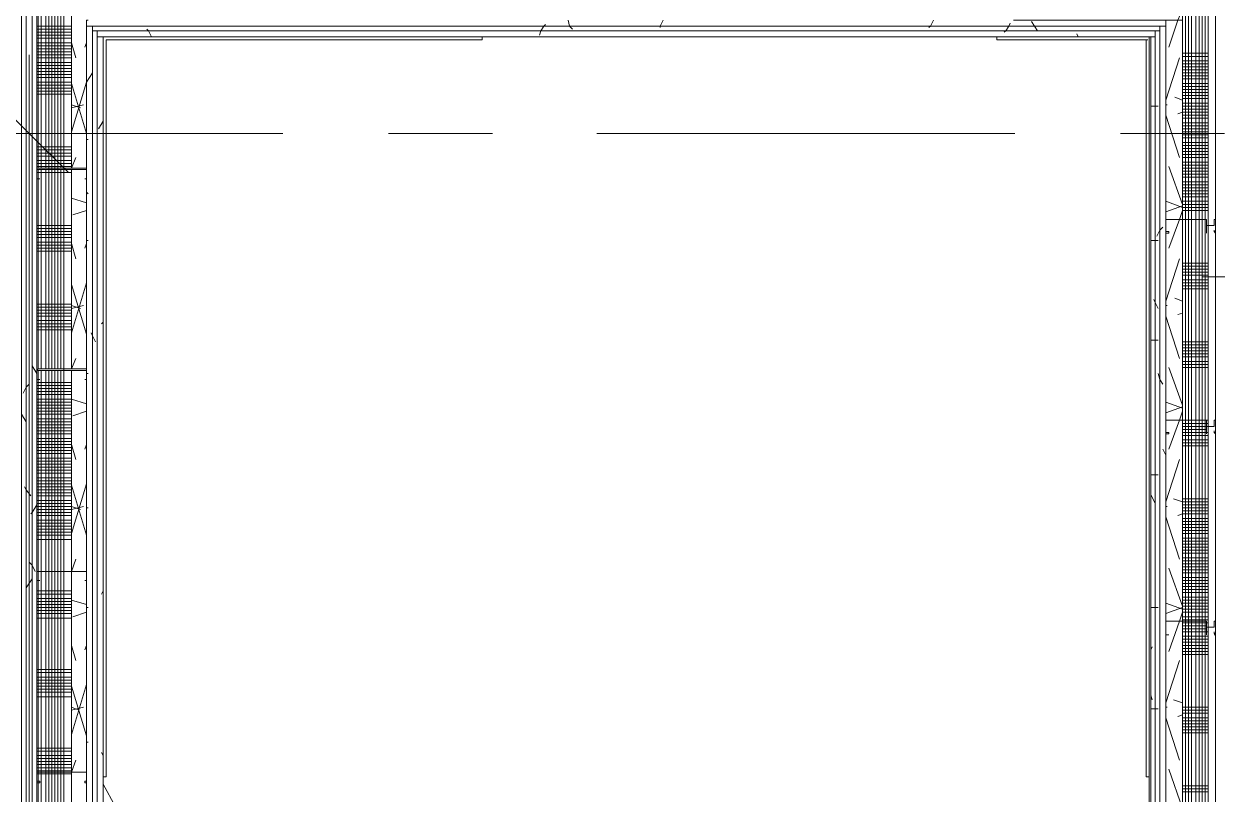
# Model space of a CAD drawing. Header units: metres. Extents: x -2 to 237, y -8 to 52.
# Drawn here: x 29.14 to 32.766, y 31.021 to 33.36 of the extents above; entities that cross this region are included whole.
import ezdxf

# ---------------------------------------------------------------- set-up
doc = ezdxf.new("R2010")
doc.units = ezdxf.units.M
doc.layers.add('HVAC - Ductos', color=5, linetype='Continuous', lineweight=0)
doc.layers.add('PDF2_Geometry', color=7, linetype='Continuous', lineweight=0, true_color=0xaaaaaa)

msp = doc.modelspace()

# ---------------------------------------------------------------- linework, layer by layer
at = {"layer": 'HVAC - Ductos', "lineweight": 0}
for points in [[(29.1564, 27.9778), (29.1564, 33.2659)], [(29.0371, 33.1466), (29.1564, 33.0274), (29.2756, 32.9081)], [(28.9179, 33.0274), (29.1564, 33.0274), (29.3948, 33.0274)], [(32.7199, 32.5917), (36.632, 32.5917), (37.8244, 32.5917)]]:
    msp.add_lwpolyline(points, dxfattribs=at)
at = {"layer": 'PDF2_Geometry', "lineweight": 0}
for points in [[(32.7612, 25.1161), (32.7612, 33.3209), (32.7612, 33.385), (32.7612, 33.5227), (32.7612, 33.5364), (32.7612, 33.5685), (29.1334, 33.5685), (29.1334, 33.3209), (29.1334, 24.8684)], [(29.1472, 24.9142), (29.1472, 33.3209), (29.1472, 33.5364), (29.1472, 33.5547), (32.7612, 33.5547), (35.9302, 33.5547), (35.9302, 33.5364), (35.7789, 33.5364), (35.2011, 33.5364), (34.5911, 33.5364), (33.9811, 33.5364), (33.3711, 33.5364), (33.9811, 33.5364), (34.5911, 33.5364), (35.2011, 33.5364), (35.7789, 33.5364), (35.8798, 33.5364), (35.9302, 33.5364), (35.9302, 23.5521)], [(32.7474, 33.5364), (29.1656, 33.5364), (29.1656, 33.5227), (32.7612, 33.5227), (32.7612, 33.5364), (32.7612, 33.5547), (29.1472, 33.5547), (29.1472, 33.5364), (32.7474, 33.5364), (29.1656, 33.5364), (29.1656, 33.5227), (29.1656, 33.3209), (29.1656, 24.9142)], [(32.6603, 24.2584), (32.6603, 24.8684), (32.6603, 24.9142), (32.7383, 24.9142), (32.7612, 24.9142), (32.7383, 24.9142), (32.7383, 24.9647), (32.7383, 25.1161), (32.7383, 33.3209), (32.7383, 33.4218), (32.7383, 33.5227), (32.7612, 33.5227), (32.7383, 33.5227), (29.1793, 33.5227), (29.1793, 33.4218), (29.1793, 33.3209), (29.1793, 24.9142)], [(29.1793, 24.9142), (29.1793, 33.4218), (29.2848, 33.4218), (29.2848, 32.9219)], [(32.7383, 24.9647), (32.7383, 33.4218), (32.6603, 33.4218), (32.6603, 32.766), (32.6603, 32.156), (32.6603, 31.546), (32.6603, 30.936)], [(29.2848, 33.3713), (29.2848, 33.3209), (29.2848, 32.9219), (29.2848, 33.3713)], [(32.6098, 33.3713), (32.6098, 33.353), (29.3306, 33.353), (29.3306, 33.3713)], [(29.3306, 33.3713), (29.3306, 24.9647)], [(29.3352, 33.3713), (29.3306, 33.3713), (29.3306, 33.353), (29.3306, 33.3209), (29.3306, 25.0701), (29.3306, 24.9647), (29.3306, 25.0701), (29.349, 25.0701), (29.3811, 25.0701), (30.1287, 25.0701), (30.6652, 25.0701)], [(31.4174, 24.8684), (31.4174, 23.5521), (31.4357, 23.5521), (31.4357, 24.8684), (31.4357, 24.8821), (31.4357, 24.9005), (31.4357, 24.9142), (30.6652, 24.9142), (30.6652, 24.9647), (30.6652, 25.0701), (32.6098, 25.0701), (32.6603, 25.0701), (32.6098, 25.0701), (32.6098, 25.0839), (32.6098, 25.1161), (32.6098, 33.3209), (32.6098, 33.353), (32.6098, 33.3713), (32.1466, 33.3713)], [(32.6603, 27.2761), (32.6603, 27.8861), (32.6603, 28.4961), (32.6603, 29.1061), (32.6603, 29.7161), (32.6603, 30.326), (32.6603, 30.936), (32.6603, 31.546), (32.6603, 32.156), (32.6603, 32.766), (32.6603, 33.3713), (32.6098, 33.3713), (32.6098, 25.0701)], [(32.6603, 30.936), (32.6603, 31.546), (32.6603, 32.156), (32.6603, 32.766), (32.6603, 33.3209), (32.6603, 33.3713)], [(29.349, 25.0839), (29.349, 33.3209), (29.349, 33.3392), (29.349, 33.353), (32.5915, 33.353), (32.5915, 33.3392), (32.5915, 33.3209), (32.5915, 25.1161)], [(29.3628, 25.0977), (29.3628, 33.3209), (29.3628, 33.3392), (32.5777, 33.3392), (32.5777, 33.3209), (32.5777, 25.1161)], [(29.3811, 25.1161), (29.3811, 33.3209), (32.5594, 33.3209), (32.5594, 25.1161)], [(32.0961, 33.3209), (30.5323, 33.3209), (29.3811, 33.3209), (29.3811, 25.1161), (30.1287, 25.1161), (30.1287, 24.8684), (30.6652, 24.8684), (30.6652, 25.1161), (32.564, 25.1161), (32.564, 33.3209), (29.3811, 33.3209), (30.5323, 33.3209), (29.3811, 33.3209), (30.5323, 33.3209), (29.4819, 33.3209), (30.5323, 33.3209), (30.5323, 33.3163), (30.5323, 33.3209)], [(29.3811, 33.3209), (29.3811, 31.0736), (29.3811, 33.3209)], [(29.3811, 33.3209), (29.3811, 31.0736), (29.3811, 33.3209)], [(29.3811, 33.3209), (29.3811, 31.0736), (29.3811, 33.3209)], [(29.3811, 33.3209), (29.3811, 31.0736), (29.3811, 33.3209)], [(29.3811, 33.3209), (29.3811, 25.1161), (29.3811, 33.3209)], [(29.3811, 33.3209), (32.564, 33.3209), (29.3811, 33.3209)], [(32.0961, 33.3209), (32.5594, 33.3209), (32.0961, 33.3209)], [(32.0961, 33.3209), (32.5594, 33.3209), (32.0961, 33.3209)], [(32.5594, 31.0736), (32.5594, 33.3209), (32.5594, 31.0736)], [(32.5594, 31.0736), (32.5594, 33.3209), (32.5594, 31.0736)], [(32.5502, 33.3117), (32.5502, 31.0736)], [(32.5502, 33.3117), (32.5502, 31.0736)], [(29.9268, 33.0274), (28.6564, 33.0274)], [(30.5643, 33.0274), (30.2479, 33.0274)], [(32.1512, 33.0274), (30.8808, 33.0274)], [(32.7886, 33.0274), (32.4722, 33.0274)], [(29.2848, 32.3119), (29.2848, 32.9173)], [(29.2848, 26.2076), (29.2848, 26.8176), (29.2848, 27.4275), (29.2848, 28.0375), (29.2848, 28.6474), (29.2848, 29.2574), (29.2848, 29.8674), (29.2848, 30.4774), (29.2848, 31.0873), (29.2848, 31.6973), (29.2848, 32.3073)], [(32.7566, 31.5047), (32.7612, 31.5047)], [(29.5691, 30.7067), (29.3811, 31.0507)]]:
    msp.add_lwpolyline(points, dxfattribs=at)
for points in [[(29.1334, 33.5547), (29.1334, 24.8684), (29.1472, 24.8684), (29.1472, 33.5547)], [(29.1656, 24.8821), (29.1656, 33.5364), (29.1472, 33.5364), (29.1472, 24.8821)], [(29.1656, 33.5227), (29.1656, 24.9005), (29.1793, 24.9005), (29.1793, 33.5227)], [(32.7612, 24.9142), (32.7612, 33.385), (32.7612, 33.5227), (32.7383, 33.5227), (32.7383, 24.9142)], [(29.349, 25.0701), (29.349, 33.353), (29.3306, 33.353), (29.3306, 25.0701)], [(32.5915, 33.353), (29.349, 33.353), (29.349, 33.3392), (32.5915, 33.3392)], [(29.3628, 25.0839), (29.3628, 33.3392), (29.349, 33.3392), (29.349, 25.0839)], [(32.5777, 33.3392), (29.3628, 33.3392), (29.3628, 33.3209), (32.5777, 33.3209)], [(29.3811, 25.0977), (29.3811, 33.3209), (29.3628, 33.3209), (29.3628, 25.0977)], [(30.5323, 33.3117), (30.5323, 33.3163), (30.5323, 33.3117), (29.3902, 33.3117), (30.5323, 33.3117), (30.5323, 33.3163), (30.5323, 33.3209), (29.3811, 33.3209), (30.5323, 33.3209), (30.5323, 33.3163), (30.5323, 33.3117), (29.3902, 33.3117)], [(32.0961, 33.3209), (32.0961, 33.3163), (32.0961, 33.3117), (32.0961, 33.3163), (32.0961, 33.3209), (32.5089, 33.3209)], [(32.5548, 33.3117), (32.0961, 33.3117), (32.0961, 33.3163), (32.0961, 33.3209), (32.5594, 33.3209), (32.0961, 33.3209), (32.0961, 33.3163), (32.0961, 33.3117), (32.5502, 33.3117), (32.0961, 33.3117)], [(32.5594, 31.0736), (32.5548, 31.0736), (32.5502, 31.0736), (32.5548, 31.0736), (32.5594, 31.0736), (32.5594, 33.3209)], [(32.5594, 31.0736), (32.5548, 31.0736), (32.5502, 31.0736), (32.5548, 31.0736), (32.5594, 31.0736), (32.5594, 33.3209)], [(32.564, 33.3209), (32.5594, 33.3209), (32.5594, 25.1161), (32.564, 25.1161), (32.564, 33.3209), (32.564, 25.1161), (32.5777, 25.1161), (32.5777, 33.3209)], [(32.5777, 33.3392), (32.5777, 25.0977), (32.5915, 25.0977), (32.5915, 33.3392)], [(32.5915, 33.353), (32.5915, 25.0839), (32.6098, 25.0839), (32.6098, 33.353)], [(29.3902, 33.3117), (29.3902, 31.0736)], [(29.3902, 33.3117), (29.3902, 31.0736)], [(32.5502, 31.0736), (32.5502, 33.3117)], [(29.3306, 32.8898), (29.3306, 32.9173), (29.3306, 32.9219), (29.1839, 32.9219), (29.1793, 32.9219), (29.1793, 32.9173), (29.1793, 32.8898), (29.1885, 32.8898), (29.1793, 32.8898), (29.1793, 32.9173), (29.1839, 32.9173), (29.3306, 32.9173), (29.3306, 32.8898), (29.326, 32.8898)], [(29.2848, 32.3119), (29.2848, 32.9173)], [(32.7337, 32.7246), (32.7337, 32.7476), (32.7566, 32.7476), (32.7566, 32.766), (32.7612, 32.766), (32.7612, 32.7292), (32.7566, 32.7292), (32.7566, 32.7338), (32.7566, 32.7292), (32.7612, 32.7246), (32.7612, 32.7292), (32.7612, 32.766), (32.7566, 32.766), (32.7566, 32.7476), (32.7337, 32.7476), (32.7337, 32.766), (32.6098, 32.766), (32.6098, 32.7292), (32.6098, 32.7246), (32.619, 32.7246), (32.619, 32.7292), (32.6098, 32.7292), (32.6098, 32.766), (32.7337, 32.766)], [(29.3306, 32.2798), (29.3306, 32.3073), (29.3306, 32.3119), (29.1839, 32.3119), (29.1793, 32.3073), (29.1793, 32.2798), (29.1885, 32.2798), (29.1793, 32.2798), (29.1793, 32.3073), (29.1839, 32.3073), (29.3306, 32.3073), (29.3306, 32.2798), (29.326, 32.2798)], [(29.2848, 26.2076), (29.2848, 26.8176), (29.2848, 27.4275), (29.2848, 28.0375), (29.2848, 28.6474), (29.2848, 29.2574), (29.2848, 29.8674), (29.2848, 30.4774), (29.2848, 31.0873), (29.2848, 31.6973), (29.2848, 32.3073), (29.2848, 31.6973), (29.2848, 31.0873), (29.2848, 30.4774), (29.2848, 29.8674), (29.2848, 29.2574), (29.2848, 28.6474), (29.2848, 28.0375), (29.2848, 27.4275), (29.2848, 26.8176)], [(32.7337, 32.1146), (32.7337, 32.1376), (32.7566, 32.1376), (32.7566, 32.156), (32.7612, 32.156), (32.7612, 32.1192), (32.7566, 32.1192), (32.7566, 32.1238), (32.7566, 32.1192), (32.7612, 32.1146), (32.7612, 32.1192), (32.7612, 32.156), (32.7566, 32.156), (32.7566, 32.1376), (32.7337, 32.1376), (32.7337, 32.156), (32.6098, 32.156), (32.6098, 32.1192), (32.6098, 32.1146), (32.619, 32.1146), (32.619, 32.1192), (32.6098, 32.1192), (32.6098, 32.156), (32.7337, 32.156)], [(29.3306, 31.6698), (29.3306, 31.6973), (29.1839, 31.6973), (29.1793, 31.6973), (29.1793, 31.6698), (29.1885, 31.6698), (29.1793, 31.6698), (29.1793, 31.6973), (29.1839, 31.6973), (29.3306, 31.6973), (29.3306, 31.6698), (29.326, 31.6698)], [(32.7337, 31.5047), (32.7337, 31.5276), (32.7566, 31.5276), (32.7566, 31.546), (32.7612, 31.546), (32.7612, 31.5093), (32.7612, 31.5047), (32.7566, 31.5093), (32.7566, 31.5139), (32.7566, 31.5093), (32.7612, 31.5047), (32.7612, 31.5093), (32.7612, 31.546), (32.7566, 31.546), (32.7566, 31.5276), (32.7337, 31.5276), (32.7337, 31.546), (32.6098, 31.546), (32.6098, 31.5093), (32.6098, 31.5047), (32.619, 31.5047), (32.6098, 31.5047), (32.6098, 31.5093), (32.6098, 31.546), (32.7337, 31.546)], [(29.3306, 31.0553), (29.3306, 31.0873), (29.1839, 31.0873), (29.1793, 31.0873), (29.1793, 31.0553), (29.1885, 31.0553), (29.1885, 31.0599), (29.1793, 31.0599), (29.1793, 31.0873), (29.1839, 31.0873), (29.3306, 31.0873), (29.3306, 31.0599), (29.326, 31.0599), (29.326, 31.0553)], [(29.3811, 31.0736), (29.3856, 31.0736), (29.3902, 31.0736), (29.3856, 31.0736), (29.3902, 31.0736), (29.3856, 31.0736)]]:
    msp.add_lwpolyline(points, close=True, dxfattribs=at)
at = {"layer": 'PDF2_Geometry', "color": 254, "lineweight": 0, "true_color": 0xd4d4d4}
for points in [[(29.1839, 32.9219), (29.1839, 33.4218), (29.1839, 33.5181)], [(29.1931, 32.9219), (29.1931, 33.4218), (29.1931, 33.5181)], [(29.2068, 32.9219), (29.2068, 33.4218), (29.2068, 33.5181)], [(29.2159, 32.3119), (29.2159, 32.9219), (29.2159, 33.4218), (29.2159, 33.5181)], [(29.2251, 32.3119), (29.2251, 32.9219), (29.2251, 33.4218), (29.2251, 33.5181)], [(29.2343, 32.3119), (29.2343, 32.9219), (29.2343, 33.4218), (29.2343, 33.5227)], [(29.2435, 32.3119), (29.2435, 32.9219), (29.2435, 33.4218), (29.2435, 33.5227)], [(29.2527, 32.9219), (29.2527, 33.4218), (29.2527, 33.5181)], [(29.2619, 32.9219), (29.2619, 33.4218), (29.2619, 33.5181)], [(32.6695, 24.9647), (32.6695, 26.1617), (32.6695, 33.4218), (32.6695, 33.5227)], [(32.6786, 24.9647), (32.6786, 26.1617), (32.6786, 33.4218), (32.6786, 33.5227)], [(32.6878, 27.2761), (32.6878, 27.8861), (32.6878, 28.4961), (32.6878, 29.1061), (32.6878, 29.7161), (32.6878, 30.326), (32.6878, 30.936), (32.6878, 31.546), (32.6878, 32.156), (32.6878, 32.766), (32.6878, 33.4218), (32.6878, 33.5227)], [(32.7015, 27.2761), (32.7015, 27.8861), (32.7015, 28.4961), (32.7015, 29.1061), (32.7015, 29.7161), (32.7015, 30.326), (32.7015, 30.936), (32.7015, 31.546), (32.7015, 32.156), (32.7015, 32.766), (32.7015, 33.4218), (32.7015, 33.5227)], [(32.7107, 27.2761), (32.7107, 27.8861), (32.7107, 28.4961), (32.7107, 29.1061), (32.7107, 29.7161), (32.7107, 30.326), (32.7107, 30.936), (32.7107, 31.546), (32.7107, 32.156), (32.7107, 32.766), (32.7107, 33.4218), (32.7107, 33.5227)], [(32.7199, 27.2761), (32.7199, 27.8861), (32.7199, 28.4961), (32.7199, 29.1061), (32.7199, 29.7161), (32.7199, 30.326), (32.7199, 30.936), (32.7199, 31.546), (32.7199, 32.156), (32.7199, 32.766), (32.7199, 33.4218), (32.7199, 33.5227)], [(32.7291, 27.2761), (32.7291, 27.8861), (32.7291, 28.4961), (32.7291, 29.1061), (32.7291, 29.7161), (32.7291, 30.326), (32.7291, 30.936), (32.7291, 31.546), (32.7291, 32.156), (32.7291, 32.766), (32.7291, 33.4218), (32.7291, 33.5227)], [(29.2848, 33.353), (29.1793, 33.353)], [(29.2848, 33.3438), (29.1793, 33.3438)], [(29.2848, 33.3346), (29.1793, 33.3346)], [(29.2848, 33.3254), (29.1793, 33.3254)], [(29.2848, 33.3163), (29.1793, 33.3163)], [(29.2848, 33.3025), (29.1793, 33.3025)], [(29.2848, 33.2933), (29.1793, 33.2933)], [(29.2848, 33.2842), (29.1793, 33.2842)], [(29.2848, 33.275), (29.1793, 33.275)], [(29.2848, 33.2659), (29.1793, 33.2659)], [(29.2848, 33.2567), (29.1793, 33.2567)], [(32.6603, 33.2613), (32.7383, 33.2613)], [(32.6603, 33.2475), (32.7383, 33.2475)], [(29.2848, 33.2429), (29.1793, 33.2429)], [(29.2848, 33.2337), (29.1793, 33.2337)], [(29.2848, 33.2245), (29.1793, 33.2245)], [(29.2848, 33.2154), (29.1793, 33.2154)], [(32.6603, 33.2383), (32.7383, 33.2383)], [(32.6603, 33.2291), (32.7383, 33.2291)], [(32.6603, 33.2199), (32.7383, 33.2199)], [(32.6603, 33.2108), (32.7383, 33.2108)], [(29.2848, 33.2062), (29.1793, 33.2062)], [(29.2848, 33.1971), (29.1793, 33.1971)], [(29.2848, 33.1833), (29.1793, 33.1833)], [(29.2848, 33.1741), (29.1793, 33.1741)], [(32.6603, 33.2016), (32.7383, 33.2016)], [(32.6603, 33.1925), (32.7383, 33.1925)], [(32.6603, 33.1787), (32.7383, 33.1787)], [(29.2848, 33.165), (29.1793, 33.165)], [(29.2848, 33.1558), (29.1793, 33.1558)], [(32.6603, 33.1695), (32.7383, 33.1695)], [(32.6603, 33.1604), (32.7383, 33.1604)], [(32.6603, 33.1512), (32.7383, 33.1512)], [(32.6603, 33.142), (32.7383, 33.142)], [(32.6603, 33.1328), (32.7383, 33.1328)], [(32.6603, 33.1191), (32.7383, 33.1191)], [(32.6603, 33.1099), (32.7383, 33.1099)], [(32.6603, 33.1007), (32.7383, 33.1007)], [(32.6603, 33.0916), (32.7383, 33.0916)], [(32.6603, 33.0824), (32.7383, 33.0824)], [(32.6603, 33.0732), (32.7383, 33.0732)], [(32.6603, 33.0594), (32.7383, 33.0594)], [(32.6603, 33.0502), (32.7383, 33.0502)], [(32.6603, 33.0411), (32.7383, 33.0411)], [(32.6603, 33.0319), (32.7383, 33.0319)], [(32.6603, 33.0228), (32.7383, 33.0228)], [(32.6603, 33.0136), (32.7383, 33.0136)], [(32.6603, 32.9998), (32.7383, 32.9998)], [(29.2848, 32.9861), (29.1793, 32.9861)], [(29.2848, 32.9769), (29.1793, 32.9769)], [(29.2848, 32.9677), (29.1793, 32.9677)], [(29.2848, 32.9585), (29.1793, 32.9585)], [(32.6603, 32.9907), (32.7383, 32.9907)], [(32.6603, 32.9815), (32.7383, 32.9815)], [(32.6603, 32.9723), (32.7383, 32.9723)], [(32.6603, 32.9631), (32.7383, 32.9631)], [(29.2848, 32.9448), (29.1793, 32.9448)], [(29.2848, 32.9356), (29.1793, 32.9356)], [(29.2848, 32.9265), (29.1793, 32.9265)], [(32.6603, 32.954), (32.7383, 32.954)], [(32.6603, 32.9402), (32.7383, 32.9402)], [(32.6603, 32.931), (32.7383, 32.931)], [(32.6603, 32.9219), (32.7383, 32.9219)], [(29.2848, 32.9173), (29.1793, 32.9173)], [(29.2848, 32.9081), (29.1793, 32.9081)], [(29.1839, 32.3119), (29.1839, 32.9173)], [(29.1931, 32.3119), (29.1931, 32.9173)], [(29.2068, 32.3119), (29.2068, 32.9173)], [(29.2527, 32.3119), (29.2527, 32.9173)], [(29.2619, 26.2076), (29.2619, 26.8176), (29.2619, 27.4275), (29.2619, 28.0375), (29.2619, 28.6474), (29.2619, 29.2574), (29.2619, 29.8674), (29.2619, 30.4774), (29.2619, 31.0873), (29.2619, 31.6973), (29.2619, 32.3073), (29.2619, 32.9173)], [(32.6603, 32.9127), (32.7383, 32.9127)], [(32.6603, 32.9035), (32.7383, 32.9035)], [(32.6603, 32.8943), (32.7383, 32.8943)], [(32.6603, 32.8806), (32.7383, 32.8806)], [(32.6603, 32.8714), (32.7383, 32.8714)], [(32.6603, 32.8622), (32.7383, 32.8622)], [(32.6603, 32.8531), (32.7383, 32.8531)], [(32.6603, 32.8439), (32.7383, 32.8439)], [(32.6603, 32.8347), (32.7383, 32.8347)], [(32.6603, 32.821), (32.7383, 32.821)], [(32.6603, 32.8118), (32.7383, 32.8118)], [(32.6603, 32.8026), (32.7383, 32.8026)], [(32.6603, 32.7934), (32.7383, 32.7934)], [(29.2848, 32.7476), (29.1793, 32.7476)], [(29.2848, 32.7384), (29.1793, 32.7384)], [(29.2848, 32.7292), (29.1793, 32.7292)], [(29.2848, 32.7201), (29.1793, 32.7201)], [(29.2848, 32.7109), (29.1793, 32.7109)], [(29.2848, 32.6971), (29.1793, 32.6971)], [(29.2848, 32.688), (29.1793, 32.688)], [(29.2848, 32.6788), (29.1793, 32.6788)], [(29.2848, 32.6696), (29.1793, 32.6696)], [(32.6603, 32.6329), (32.7383, 32.6329)], [(32.6603, 32.6237), (32.7383, 32.6237)], [(32.6603, 32.6146), (32.7383, 32.6146)], [(32.6603, 32.6054), (32.7383, 32.6054)], [(32.6603, 32.5963), (32.7383, 32.5963)], [(32.6603, 32.5825), (32.7383, 32.5825)], [(32.6603, 32.5733), (32.7383, 32.5733)], [(32.6603, 32.5641), (32.7383, 32.5641)], [(32.6603, 32.5549), (32.7383, 32.5549)], [(29.2848, 32.5091), (29.1793, 32.5091)], [(29.2848, 32.4999), (29.1793, 32.4999)], [(29.2848, 32.4908), (29.1793, 32.4908)], [(29.2848, 32.4816), (29.1793, 32.4816)], [(29.2848, 32.4724), (29.1793, 32.4724)], [(29.2848, 32.4586), (29.1793, 32.4586)], [(29.2848, 32.4494), (29.1793, 32.4494)], [(29.2848, 32.4403), (29.1793, 32.4403)], [(29.2848, 32.4311), (29.1793, 32.4311)], [(32.6603, 32.3944), (32.7383, 32.3944)], [(32.6603, 32.3852), (32.7383, 32.3852)], [(32.6603, 32.3761), (32.7383, 32.3761)], [(32.6603, 32.3669), (32.7383, 32.3669)], [(32.6603, 32.3577), (32.7383, 32.3577)], [(32.6603, 32.3486), (32.7383, 32.3486)], [(29.1839, 26.2076), (29.1839, 26.8176), (29.1839, 27.4275), (29.1839, 28.0375), (29.1839, 28.6474), (29.1839, 29.2574), (29.1839, 29.8674), (29.1839, 30.4774), (29.1839, 31.0873), (29.1839, 31.6973), (29.1839, 32.3073)], [(29.1931, 26.2076), (29.1931, 26.8176), (29.1931, 27.4275), (29.1931, 28.0375), (29.1931, 28.6474), (29.1931, 29.2574), (29.1931, 29.8674), (29.1931, 30.4774), (29.1931, 31.0873), (29.1931, 31.6973), (29.1931, 32.3073)], [(29.2068, 26.2076), (29.2068, 26.8176), (29.2068, 27.4275), (29.2068, 28.0375), (29.2068, 28.6474), (29.2068, 29.2574), (29.2068, 29.8674), (29.2068, 30.4774), (29.2068, 31.0873), (29.2068, 31.6973), (29.2068, 32.3073)], [(29.2159, 25.5976), (29.2159, 26.1617), (29.2159, 26.2076), (29.2159, 26.8176), (29.2159, 27.4275), (29.2159, 28.0375), (29.2159, 28.6474), (29.2159, 29.2574), (29.2159, 29.8674), (29.2159, 30.4774), (29.2159, 31.0873), (29.2159, 31.6973), (29.2159, 32.3073)], [(29.2251, 25.5976), (29.2251, 26.1617), (29.2251, 26.2076), (29.2251, 26.8176), (29.2251, 27.4275), (29.2251, 28.0375), (29.2251, 28.6474), (29.2251, 29.2574), (29.2251, 29.8674), (29.2251, 30.4774), (29.2251, 31.0873), (29.2251, 31.6973), (29.2251, 32.3073)], [(29.2343, 25.5976), (29.2343, 26.1617), (29.2343, 26.2076), (29.2343, 26.8176), (29.2343, 27.4275), (29.2343, 28.0375), (29.2343, 28.6474), (29.2343, 29.2574), (29.2343, 29.8674), (29.2343, 30.4774), (29.2343, 31.0873), (29.2343, 31.6973), (29.2343, 32.3073)], [(29.2435, 25.5976), (29.2435, 26.1617), (29.2435, 26.2076), (29.2435, 26.8176), (29.2435, 27.4275), (29.2435, 28.0375), (29.2435, 28.6474), (29.2435, 29.2574), (29.2435, 29.8674), (29.2435, 30.4774), (29.2435, 31.0873), (29.2435, 31.6973), (29.2435, 32.3073)], [(29.2527, 26.2076), (29.2527, 26.8176), (29.2527, 27.4275), (29.2527, 28.0375), (29.2527, 28.6474), (29.2527, 29.2574), (29.2527, 29.8674), (29.2527, 30.4774), (29.2527, 31.0873), (29.2527, 31.6973), (29.2527, 32.3073)], [(32.6603, 32.3349), (32.7383, 32.3349)], [(32.6603, 32.3257), (32.7383, 32.3257)], [(32.6603, 32.3165), (32.7383, 32.3165)], [(29.2848, 32.2706), (29.1793, 32.2706)], [(29.2848, 32.2615), (29.1793, 32.2615)], [(29.2848, 32.2523), (29.1793, 32.2523)], [(29.2848, 32.2431), (29.1793, 32.2431)], [(29.2848, 32.2339), (29.1793, 32.2339)], [(29.2848, 32.2202), (29.1793, 32.2202)], [(29.2848, 32.211), (29.1793, 32.211)], [(29.2848, 32.2018), (29.1793, 32.2018)], [(29.2848, 32.1926), (29.1793, 32.1926)], [(29.2848, 32.1835), (29.1793, 32.1835)], [(29.2848, 32.1743), (29.1793, 32.1743)], [(29.2848, 32.1606), (29.1793, 32.1606)], [(29.2848, 32.1514), (29.1793, 32.1514)], [(29.2848, 32.1422), (29.1793, 32.1422)], [(29.2848, 32.133), (29.1793, 32.133)], [(29.2848, 32.1238), (29.1793, 32.1238)], [(32.6603, 32.156), (32.7383, 32.156)], [(32.6603, 32.1468), (32.7383, 32.1468)], [(32.6603, 32.1376), (32.7337, 32.1376)], [(32.6603, 32.1284), (32.7337, 32.1284)], [(29.2848, 32.1146), (29.1793, 32.1146)], [(29.2848, 32.1009), (29.1793, 32.1009)], [(29.2848, 32.0918), (29.1793, 32.0918)], [(32.6603, 32.1192), (32.7383, 32.1192)], [(32.6603, 32.1101), (32.7383, 32.1101)], [(32.6603, 32.0963), (32.7383, 32.0963)], [(32.6603, 32.0872), (32.7383, 32.0872)], [(29.2848, 32.0826), (29.1793, 32.0826)], [(29.2848, 32.0734), (29.1793, 32.0734)], [(29.2848, 32.0643), (29.1793, 32.0643)], [(29.2848, 32.0551), (29.1793, 32.0551)], [(32.6603, 32.078), (32.7383, 32.078)], [(29.2848, 32.0413), (29.1793, 32.0413)], [(29.2848, 32.0321), (29.1793, 32.0321)], [(29.2848, 32.0229), (29.1793, 32.0229)], [(29.2848, 32.0138), (29.1793, 32.0138)], [(29.2848, 32.0046), (29.1793, 32.0046)], [(29.2848, 31.9955), (29.1793, 31.9955)], [(29.2848, 31.9817), (29.1793, 31.9817)], [(29.2848, 31.9725), (29.1793, 31.9725)], [(29.2848, 31.9633), (29.1793, 31.9633)], [(29.2848, 31.9541), (29.1793, 31.9541)], [(29.2848, 31.945), (29.1793, 31.945)], [(29.2848, 31.9358), (29.1793, 31.9358)], [(29.2848, 31.9266), (29.1793, 31.9266)], [(29.2848, 31.9129), (29.1793, 31.9129)], [(32.6603, 31.9083), (32.7383, 31.9083)], [(29.2848, 31.9037), (29.1793, 31.9037)], [(29.2848, 31.8946), (29.1793, 31.8946)], [(29.2848, 31.8854), (29.1793, 31.8854)], [(29.2848, 31.8762), (29.1793, 31.8762)], [(32.6603, 31.8991), (32.7383, 31.8991)], [(32.6603, 31.89), (32.7383, 31.89)], [(32.6603, 31.8808), (32.7383, 31.8808)], [(32.6603, 31.8716), (32.7383, 31.8716)], [(29.2848, 31.867), (29.1793, 31.867)], [(29.2848, 31.8532), (29.1793, 31.8532)], [(29.2848, 31.8441), (29.1793, 31.8441)], [(29.2848, 31.8349), (29.1793, 31.8349)], [(32.6603, 31.8578), (32.7383, 31.8578)], [(32.6603, 31.8487), (32.7383, 31.8487)], [(32.6603, 31.8395), (32.7383, 31.8395)], [(29.2848, 31.8258), (29.1793, 31.8258)], [(29.2848, 31.8166), (29.1793, 31.8166)], [(29.2848, 31.8074), (29.1793, 31.8074)], [(32.6603, 31.8303), (32.7383, 31.8303)], [(32.6603, 31.8212), (32.7383, 31.8212)], [(32.6603, 31.812), (32.7383, 31.812)], [(32.6603, 31.7982), (32.7383, 31.7982)], [(32.6603, 31.7891), (32.7383, 31.7891)], [(32.6603, 31.7799), (32.7383, 31.7799)], [(32.6603, 31.7707), (32.7383, 31.7707)], [(32.6603, 31.7615), (32.7383, 31.7615)], [(32.6603, 31.7524), (32.7383, 31.7524)], [(32.6603, 31.7386), (32.7383, 31.7386)], [(32.6603, 31.7294), (32.7383, 31.7294)], [(32.6603, 31.7203), (32.7383, 31.7203)], [(32.6603, 31.7111), (32.7383, 31.7111)], [(32.6603, 31.7019), (32.7383, 31.7019)], [(32.6603, 31.6927), (32.7383, 31.6927)], [(32.6603, 31.679), (32.7383, 31.679)], [(32.6603, 31.6698), (32.7383, 31.6698)], [(32.6603, 31.6607), (32.7383, 31.6607)], [(32.6603, 31.6515), (32.7383, 31.6515)], [(29.2848, 31.6377), (29.1793, 31.6377)], [(29.2848, 31.6285), (29.1793, 31.6285)], [(29.2848, 31.6148), (29.1793, 31.6148)], [(32.6603, 31.6423), (32.7383, 31.6423)], [(32.6603, 31.6331), (32.7383, 31.6331)], [(32.6603, 31.6194), (32.7383, 31.6194)], [(29.2848, 31.6056), (29.1793, 31.6056)], [(29.2848, 31.5964), (29.1793, 31.5964)], [(29.2848, 31.5873), (29.1793, 31.5873)], [(29.2848, 31.5781), (29.1793, 31.5781)], [(32.6603, 31.6102), (32.7383, 31.6102)], [(32.6603, 31.601), (32.7383, 31.601)], [(32.6603, 31.5918), (32.7383, 31.5918)], [(32.6603, 31.5827), (32.7383, 31.5827)], [(29.2848, 31.5689), (29.1793, 31.5689)], [(29.2848, 31.5551), (29.1793, 31.5551)], [(32.6603, 31.5735), (32.7383, 31.5735)], [(32.6603, 31.5597), (32.7383, 31.5597)], [(32.6603, 31.5506), (32.7383, 31.5506)], [(32.6603, 31.5414), (32.7383, 31.5414)], [(32.6603, 31.5322), (32.7337, 31.5322)], [(32.6603, 31.523), (32.7337, 31.523)], [(32.6603, 31.5139), (32.7383, 31.5139)], [(32.6603, 31.5001), (32.7383, 31.5001)], [(32.6603, 31.491), (32.7383, 31.491)], [(32.6603, 31.4818), (32.7383, 31.4818)], [(32.6603, 31.4726), (32.7383, 31.4726)], [(32.6603, 31.4634), (32.7383, 31.4634)], [(32.6603, 31.4542), (32.7383, 31.4542)], [(32.6603, 31.4451), (32.7383, 31.4451)], [(29.2848, 31.3992), (29.1793, 31.3992)], [(29.2848, 31.3901), (29.1793, 31.3901)], [(29.2848, 31.3763), (29.1793, 31.3763)], [(29.2848, 31.3671), (29.1793, 31.3671)], [(29.2848, 31.3579), (29.1793, 31.3579)], [(29.2848, 31.3487), (29.1793, 31.3487)], [(29.2848, 31.3396), (29.1793, 31.3396)], [(29.2848, 31.3304), (29.1793, 31.3304)], [(29.2848, 31.3167), (29.1793, 31.3167)], [(32.6603, 31.2845), (32.7383, 31.2845)], [(32.6603, 31.2754), (32.7383, 31.2754)], [(32.6603, 31.2662), (32.7383, 31.2662)], [(32.6603, 31.2525), (32.7383, 31.2525)], [(32.6603, 31.2433), (32.7383, 31.2433)], [(32.6603, 31.2342), (32.7383, 31.2342)], [(32.6603, 31.225), (32.7383, 31.225)], [(32.6603, 31.2158), (32.7383, 31.2158)], [(32.6603, 31.2066), (32.7383, 31.2066)], [(29.2848, 31.1607), (29.1793, 31.1607)], [(29.2848, 31.1516), (29.1793, 31.1516)], [(29.2848, 31.1378), (29.1793, 31.1378)], [(29.2848, 31.1286), (29.1793, 31.1286)], [(29.2848, 31.1195), (29.1793, 31.1195)], [(29.2848, 31.1103), (29.1793, 31.1103)], [(29.2848, 31.1011), (29.1793, 31.1011)], [(29.2848, 31.0919), (29.1793, 31.0919)], [(29.2848, 31.0828), (29.1793, 31.0828)], [(32.6603, 31.0461), (32.7383, 31.0461)], [(32.6603, 31.0369), (32.7383, 31.0369)], [(32.6603, 31.0277), (32.7383, 31.0277)]]:
    msp.add_lwpolyline(points, dxfattribs=at)
at = {"layer": 'PDF2_Geometry', "color": 254, "lineweight": 0, "true_color": 0xdddddd}
for points in [[(32.6603, 33.4034), (32.6465, 33.3713), (32.619, 33.2888), (32.6465, 33.3713)], [(29.2848, 33.3025), (29.2985, 33.2567)], [(29.3306, 33.3025), (29.326, 33.2888)], [(32.6511, 33.2567), (32.6098, 33.1282)], [(29.3306, 33.1833), (29.2848, 33.0319)], [(29.2848, 33.1787), (29.3306, 33.0274)], [(32.6373, 33.1374), (32.6603, 33.1282)], [(29.2848, 33.1145), (29.3123, 33.1053)], [(29.3215, 33.1145), (29.2848, 33.1053)], [(32.6144, 33.1145), (32.6098, 33.1145)], [(32.6098, 33.0824), (32.6511, 32.954)], [(32.6603, 33.0916), (32.6465, 33.087)], [(29.2985, 32.954), (29.2848, 32.9219)], [(32.619, 32.9265), (32.6603, 32.8118)], [(29.2848, 32.9173), (29.2848, 32.9081)], [(29.3306, 32.9173), (29.3306, 32.9127)], [(29.2848, 32.8301), (29.3306, 32.8164)], [(32.6098, 32.821), (32.6603, 32.8026)], [(29.3306, 32.7934), (29.2893, 32.7797)], [(32.6603, 32.8072), (32.6098, 32.7888)], [(32.6603, 32.7934), (32.6511, 32.766), (32.619, 32.6788), (32.6511, 32.766)], [(29.2848, 32.6925), (29.2985, 32.6467)], [(29.3306, 32.6925), (29.326, 32.6788)], [(32.6511, 32.6467), (32.6098, 32.5183)], [(29.3306, 32.5733), (29.2848, 32.422)], [(29.2848, 32.5687), (29.3306, 32.4174)], [(32.6373, 32.5274), (32.6603, 32.5183)], [(29.2848, 32.5045), (29.3123, 32.4954)], [(29.3215, 32.5045), (29.2848, 32.4954)], [(32.6144, 32.5045), (32.6098, 32.5045)], [(32.6098, 32.4724), (32.6511, 32.344)], [(32.6603, 32.4816), (32.6465, 32.477)], [(29.2985, 32.344), (29.2848, 32.3119)], [(29.2848, 32.3073), (29.2848, 32.2981)], [(29.3306, 32.3073), (29.3306, 32.2981)], [(32.619, 32.3165), (32.6603, 32.2018)], [(29.2848, 32.2202), (29.3306, 32.2064)], [(32.6098, 32.211), (32.6603, 32.1926)], [(32.6603, 32.1972), (32.6098, 32.1789)], [(29.3306, 32.1835), (29.2893, 32.1697)], [(32.6603, 32.1835), (32.6511, 32.156), (32.619, 32.0688), (32.6511, 32.156)], [(29.2848, 32.0826), (29.2985, 32.0367)], [(29.3306, 32.0826), (29.326, 32.0688)], [(32.6511, 32.0367), (32.6098, 31.9083)], [(29.3306, 31.9633), (29.2848, 31.812)], [(29.2848, 31.9587), (29.3306, 31.8074)], [(32.6327, 31.9175), (32.6603, 31.9083)], [(29.2848, 31.8946), (29.3123, 31.8854)], [(29.3215, 31.8946), (29.2848, 31.8854)], [(32.6144, 31.8946), (32.6098, 31.8946)], [(32.6603, 31.8716), (32.6465, 31.867)], [(32.6098, 31.8624), (32.6511, 31.734)], [(29.2985, 31.734), (29.2848, 31.6973), (29.2848, 31.6881), (29.2848, 31.6973)], [(29.3306, 31.6973), (29.3306, 31.6881)], [(32.619, 31.7065), (32.6603, 31.5918)], [(29.2848, 31.6102), (29.3306, 31.5964)], [(32.6098, 31.601), (32.6603, 31.5827)], [(32.6603, 31.5873), (32.6098, 31.5689)], [(29.3306, 31.5735), (29.2893, 31.5597)], [(32.6603, 31.5735), (32.6511, 31.546), (32.619, 31.4542), (32.6511, 31.546)], [(29.2848, 31.4726), (29.2985, 31.4267)], [(29.3306, 31.4726), (29.326, 31.4588)], [(32.6511, 31.4267), (32.6098, 31.2983)], [(29.3306, 31.3533), (29.2848, 31.202)], [(29.2848, 31.3487), (29.3306, 31.1974)], [(32.6327, 31.3075), (32.6603, 31.2983)], [(29.2848, 31.2845), (29.3077, 31.2754)], [(29.3215, 31.2845), (29.2848, 31.2754)], [(32.6144, 31.2845), (32.6098, 31.2845)], [(32.6098, 31.2525), (32.6511, 31.124)], [(32.6603, 31.2616), (32.6465, 31.257)], [(29.2985, 31.124), (29.2848, 31.0873), (29.2848, 31.0782), (29.2848, 31.0873)], [(29.3306, 31.0873), (29.3306, 31.0782)], [(32.619, 31.0965), (32.6603, 30.9773), (32.6098, 30.959), (32.6603, 30.9773)]]:
    msp.add_lwpolyline(points, close=True, dxfattribs=at)
at = {"layer": 'PDF2_Geometry', "color": 254, "lineweight": 0, "true_color": 0xeaeaea}
for points in [[(30.7203, 33.353), (30.7249, 33.3576), (30.7203, 33.353), (30.7111, 33.3392), (30.7065, 33.3254), (30.7111, 33.3392)], [(30.7937, 33.3713), (30.7983, 33.353), (30.8074, 33.3438), (30.7983, 33.353)], [(31.0734, 33.353), (31.0826, 33.3713), (31.0734, 33.353), (31.0734, 33.3484)], [(31.8944, 33.353), (31.9036, 33.3713), (31.8944, 33.353), (31.8898, 33.3484)], [(32.1328, 33.353), (32.1374, 33.3622), (32.1328, 33.353), (32.1237, 33.3392), (32.1191, 33.3346), (32.1237, 33.3392)], [(32.2016, 33.3667), (32.2108, 33.353), (32.22, 33.3392), (32.2108, 33.353)], [(29.5141, 33.3438), (29.5187, 33.3392), (29.5279, 33.3209), (29.5187, 33.3392)], [(32.3392, 33.33), (32.3438, 33.3209)], [(29.3306, 33.1833), (29.349, 33.2108)], [(32.5869, 33.1099), (32.5777, 33.1099), (32.564, 33.1099), (32.5777, 33.1099)], [(29.3673, 33.0411), (29.3811, 33.064)], [(29.3352, 33.009), (29.3306, 33.009)], [(29.1793, 32.9173), (29.1793, 32.9219)], [(29.1793, 32.9127), (29.1793, 32.9081)], [(29.3306, 32.8485), (29.3352, 32.8439)], [(32.5823, 32.7155), (32.5915, 32.7338), (32.6006, 32.743), (32.5915, 32.7338)], [(29.3352, 32.7017), (29.3306, 32.7017)], [(32.5869, 32.7017), (32.5777, 32.7017), (32.564, 32.7017), (32.5777, 32.7017)], [(32.6098, 32.665), (32.6098, 32.6604)], [(32.5777, 32.5137), (32.5869, 32.4954), (32.5777, 32.5137), (32.5732, 32.5229)], [(29.3765, 32.4494), (29.3811, 32.454)], [(29.3444, 32.422), (29.349, 32.4128), (29.3582, 32.3944), (29.349, 32.4128)], [(32.5869, 32.399), (32.5777, 32.399), (32.564, 32.399), (32.5777, 32.399)], [(29.1656, 32.3211), (29.1793, 32.2981)], [(29.3352, 32.2981), (29.3306, 32.2981)], [(32.5869, 32.2981), (32.5915, 32.2798), (32.6006, 32.266), (32.5915, 32.2798)], [(29.138, 32.2385), (29.1472, 32.2569), (29.1564, 32.266), (29.1472, 32.2569)], [(29.1334, 32.1743), (29.1472, 32.1514)], [(32.6006, 32.0688), (32.6098, 32.0505)], [(32.5869, 31.9909), (32.5777, 31.9909), (32.564, 31.9909), (32.5777, 31.9909)], [(29.1426, 31.9541), (29.1472, 31.945), (29.161, 31.9266), (29.1472, 31.945)], [(32.564, 31.9312), (32.5777, 31.9037)], [(29.1656, 31.8762), (29.1793, 31.8991), (29.1656, 31.8762), (29.161, 31.8716)], [(29.3352, 31.89), (29.3306, 31.89)], [(29.1656, 31.7157), (29.1747, 31.6973), (29.1656, 31.7157), (29.1564, 31.7248)], [(29.1472, 31.6423), (29.1472, 31.6469), (29.1656, 31.6744), (29.1472, 31.6469)], [(29.3765, 31.6285), (29.3811, 31.6377)], [(29.3352, 31.5873), (29.3306, 31.5873)], [(32.5869, 31.5873), (32.5777, 31.5873), (32.564, 31.5873), (32.5777, 31.5873)], [(32.564, 31.4588), (32.5686, 31.468)], [(32.564, 31.3213), (32.5686, 31.3075)], [(32.5869, 31.2799), (32.5777, 31.2799), (32.564, 31.2799), (32.5777, 31.2799)], [(29.3352, 31.179), (29.3306, 31.179)], [(29.3765, 31.147), (29.3811, 31.1378)]]:
    msp.add_lwpolyline(points, close=True, dxfattribs=at)
at = {"layer": 'PDF2_Geometry', "color": 254, "lineweight": 0, "true_color": 0xd4d4d4}
for points in [[(32.7383, 33.2705), (32.6603, 33.2705)], [(29.1793, 33.1466), (29.2848, 33.1466)], [(32.7383, 31.9175), (32.6603, 31.9175)], [(29.1793, 31.7936), (29.2848, 31.7936)]]:
    msp.add_lwpolyline(points, close=True, dxfattribs=at)
at = {"layer": 'PDF2_Geometry', "color": 254, "lineweight": 0, "true_color": 0xd2d2d2}
msp.add_lwpolyline([(29.2619, 32.9173), (29.2619, 32.9219)], dxfattribs=at)

doc.saveas('drawing.dxf')
